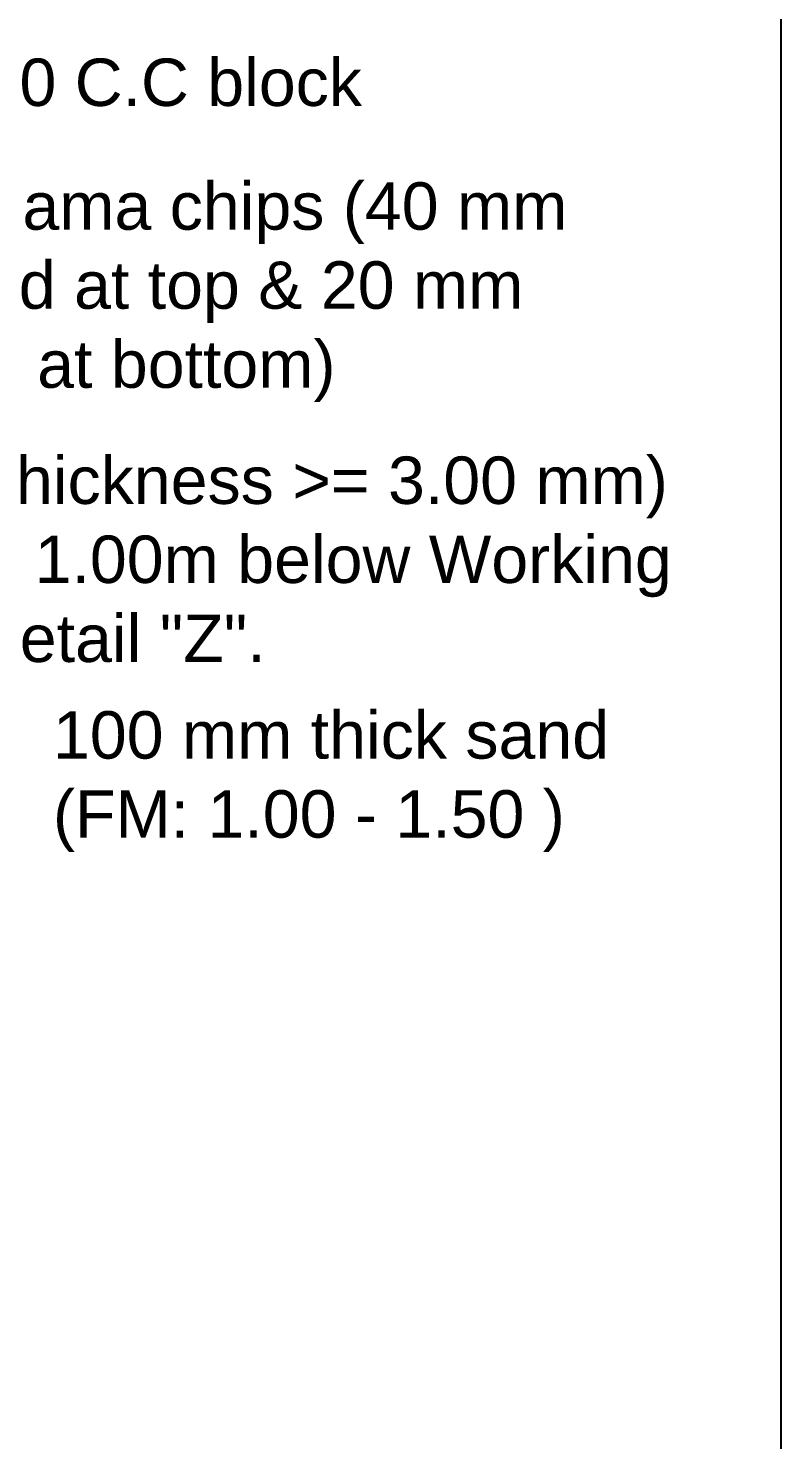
# Model space of a CAD drawing. Header units: inches. Extents: x 15 to 141071, y -30183 to 14738.
# Drawn here: x 39648.78 to 39664.29, y 4572.01 to 4601.11 of the extents above; entities that cross this region are included whole.
import ezdxf

# ---------------------------------------------------------------- set-up
doc = ezdxf.new("R2010")
doc.units = ezdxf.units.IN
doc.header["$MEASUREMENT"] = 0
doc.layers.add('LINE', color=7, linetype='Continuous')
doc.styles.get("Standard").update_dxf_attribs({"font": 'arial.ttf'})

msp = doc.modelspace()

# ---------------------------------------------------------------- linework, layer by layer
at = {"layer": 'LINE', "color": 7, "lineweight": -2, "ltscale": 0.5}
msp.add_lwpolyline([(39525.05283, 4517.817148), (39525.05283, 4616.274598), (39664.285588, 4616.274598), (39664.285588, 4517.817148), (39525.05283, 4517.817148)], close=True, dxfattribs=at)

# ---------------------------------------------------------------- texts
at = {"layer": 'LINE', "color": 0, "linetype": 'ByBlock', "lineweight": 20, "ltscale": 0.5, "char_height": 0.9775, "attachment_point": 1}
for s, insert in [('1- layer 450x450x300 C.C block', (39636.226208, 4600.488827)), ('100 mm thick pick jhama chips (40 mm\\Pto 20 mm well graded at top & 20 mm \\Pto 5 mm well graded at bottom) ', (39636.290586, 4597.937954)), ('Geo textile filter (thickness >= 3.00 mm)\\Pshall be extended 1.00m below Working \\PWL as shown in detail "Z".', (39637.82837, 4592.284668)), ('100 mm thick sand \\P(FM: 1.00 - 1.50 )', (39649.289137, 4587.034192))]:
    msp.add_mtext(s, dxfattribs=dict(at, insert=insert))

doc.saveas('drawing.dxf')
